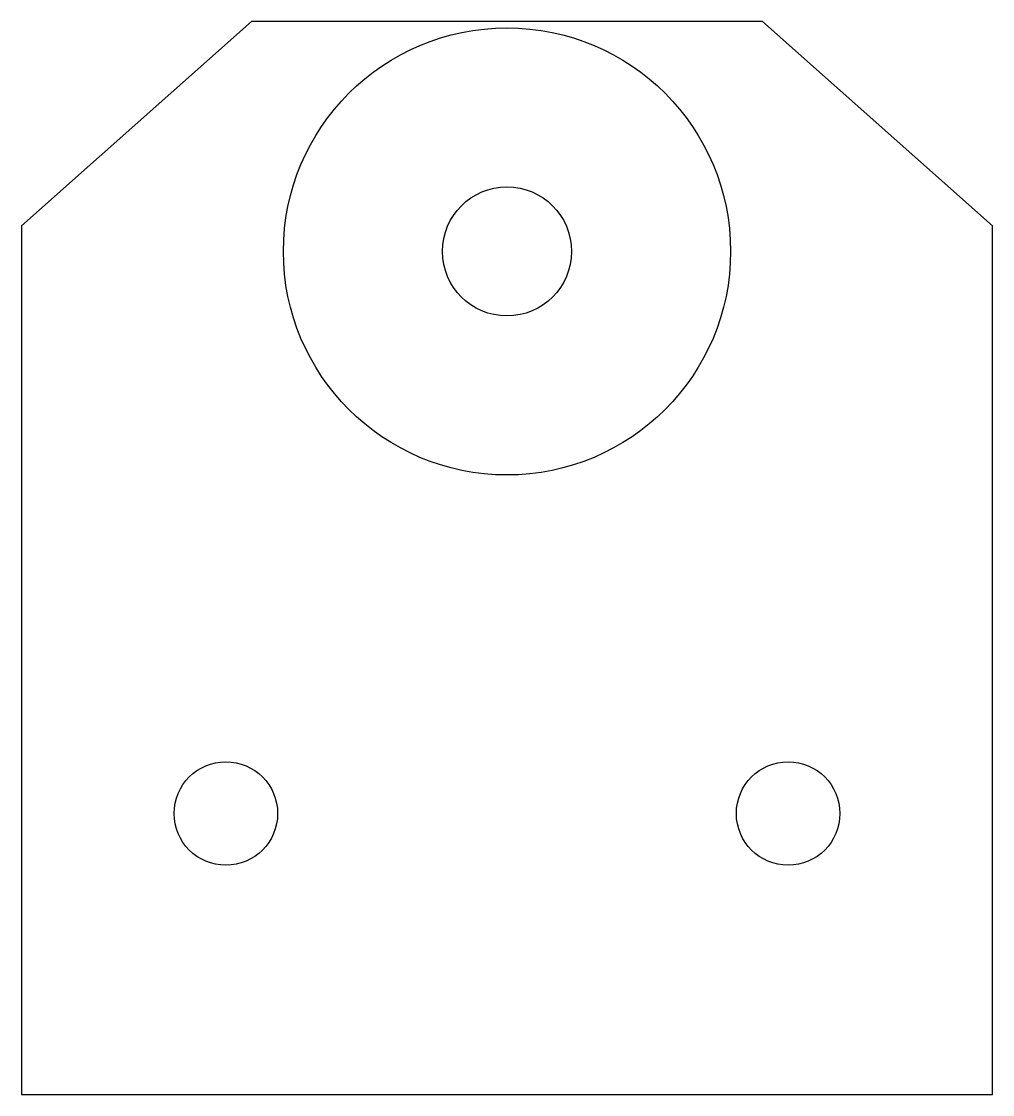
# Model space of a CAD drawing. Header units: millimetres. Extents: x 0 to 76, y 0 to 84.
import ezdxf

# ---------------------------------------------------------------- set-up
doc = ezdxf.new("R2010")
doc.units = ezdxf.units.MM

msp = doc.modelspace()

# ---------------------------------------------------------------- linework, layer by layer
at = {"layer": '51104_THRUST_BEARING_35MM_POCKET'}
msp.add_circle((38, 66), 17.5, dxfattribs=at)
at = {"layer": 'M10_KINGPIN_51104_THRUST_BEARING'}
msp.add_circle((38, 66), 5.05, dxfattribs=at)
at = {"layer": 'M8_64MM_SKATE_WHEEL_AXLE_LEFT'}
msp.add_circle((16, 22), 4.05, dxfattribs=at)
at = {"layer": 'M8_64MM_SKATE_WHEEL_AXLE_RIGHT'}
msp.add_circle((60, 22), 4.05, dxfattribs=at)
at = {"layer": 'OUTER_PROFILE'}
for p, q in [((18, 84), (0, 68)), ((58, 84), (18, 84)), ((76, 68), (58, 84)), ((0, 68), (0, 0)), ((76, 0), (76, 68)), ((0, 0), (76, 0))]:
    msp.add_line(p, q, dxfattribs=at)

doc.saveas('drawing.dxf')
